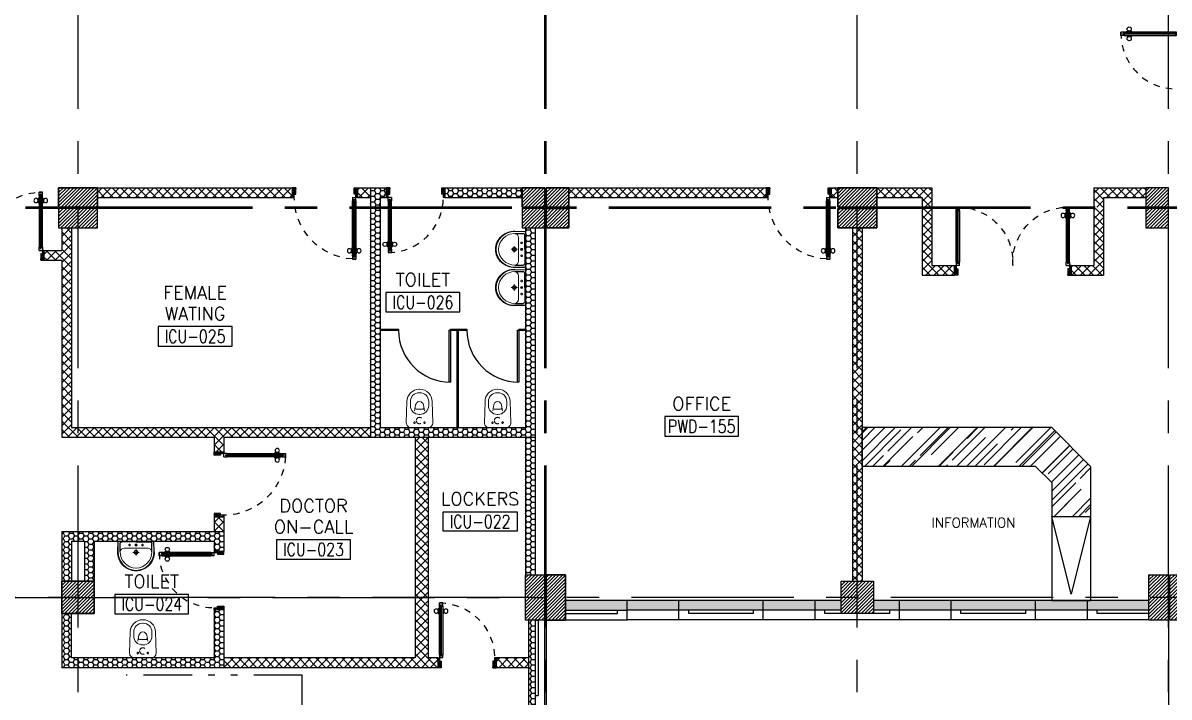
# Model space of a CAD drawing. Extents: x 276011.4 to 276105.3, y 57291.9 to 57371.4.
# Drawn here: x 276044.73 to 276062.41, y 57318.82 to 57329.23 of the extents above; entities that cross this region are included whole.
import ezdxf
from ezdxf.enums import TextEntityAlignment as Align

# ---------------------------------------------------------------- set-up
doc = ezdxf.new("R2010")
doc.units = 0
doc.header["$MEASUREMENT"] = 0
for name, pattern in [('2DASHES', [1.7, 0.75, -0.25, 0.1, -0.25, 0.1, -0.25]), ('CENTERX2', [4, 2.5, -0.5, 0.5, -0.5]), ('DASHED', [0.75, 0.5, -0.25]), ('HIDDEN', [0.375, 0.25, -0.125]), ('HIDDEN2', [0.1875, 0.125, -0.0625])]:
    doc.linetypes.add(name, pattern=pattern)
doc.layers.get('0').update_dxf_attribs({"linetype": 'CONTINUOUS'})
for name, color, linetype in [('AXES', 11, 'CENTERX2'), ('COL', 5, 'CONTINUOUS'), ('COUNTER', 7, 'CONTINUOUS'), ('DOOR', 7, 'CONTINUOUS'), ('FIX', 3, 'CONTINUOUS'), ('HAT', 8, 'CONTINUOUS'), ('IND-ES-L', 6, '2DASHES'), ('INSUL', 4, 'CONTINUOUS'), ('PART', 9, 'CONTINUOUS'), ('RM-BOX', 4, 'CONTINUOUS'), ('RM-NAME', 2, 'CONTINUOUS'), ('RM-NO', 2, 'CONTINUOUS'), ('ROOF', 7, 'CONTINUOUS'), ('WALL', 2, 'CONTINUOUS'), ('WallType', 11, 'CONTINUOUS'), ('WallType2', 3, 'CONTINUOUS'), ('WIN', 3, 'CONTINUOUS')]:
    doc.layers.add(name, color=color, linetype=linetype)
doc.styles.add('ROMANC', font='romanc', dxfattribs={"height": 0.1})
doc.styles.add('ROMANS', font='ROMANS.shx', dxfattribs={"width": 0.6})
pattern_1 = [(0, (0, 0), (0.075, 0.04330127), [0.05, -0.1]), (120, (0, 0), (-0.074999999836, 0.043301270284), [0.05, -0.1]), (60, (0, 0), (1.64e-10, 0.086602540284), [-0.1, 0.05])]
pattern_2 = [(45, (0, 0), (-0.066291260736, 0.066291260736), []), (135, (0, 0), (-0.066291260736, -0.066291260736), [])]

# ---------------------------------------------------------------- blocks, each defined once
blk = doc.blocks.new('RM1')
at = {"layer": 'RM-BOX'}
blk.add_lwpolyline([(570, -200), (-570, -200), (-570, -500), (570, -500)], close=True, dxfattribs=at)
at = {"layer": 'RM-NAME', "style": 'ROMANS'}
for tag, p in [('ROOMNAME1', (0, 324)), ('ROOMNAME2', (0, 0))]:
    blk.add_attdef(tag, text='', height=200, dxfattribs=at).set_placement(p, align=Align.MIDDLE)
at = {"layer": 'RM-NO', "style": 'ROMANS', "width": 0.8}
blk.add_attdef('ROOMNO', text='', height=200, dxfattribs=at).set_placement((0, -350), align=Align.MIDDLE)
blk = doc.blocks.new('*X64')
at = {"color": 0}
for p, q in [((215909, 139859), (216399, 140350)), ((215909, 139912), (216346, 140350)), ((215909, 139965), (216293, 140350)), ((215909, 140018), (216240, 140350)), ((215909, 140071), (216187, 140350)), ((215909, 140124), (216134, 140350)), ((215909, 140177), (216081, 140350)), ((215909, 140230), (216028, 140350)), ((215909, 140283), (215975, 140350)), ((215909, 140337), (215922, 140350)), ((215952, 139850), (216409, 140306)), ((216005, 139850), (216409, 140253)), ((216058, 139850), (216409, 140200)), ((216111, 139850), (216409, 140147)), ((216164, 139850), (216409, 140094)), ((216217, 139850), (216409, 140041)), ((216270, 139850), (216409, 139988)), ((216323, 139850), (216409, 139935)), ((216376, 139850), (216409, 139882))]:
    blk.add_line(p, q, dxfattribs=at)
blk = doc.blocks.new('COL50')
at = {"layer": 'COL'}
blk.add_lwpolyline([(-250, 250), (-250, -250), (250, -250), (250, 250)], close=True, dxfattribs=at)
blk = doc.blocks.new('A$C272A55A0')
at = {"layer": 'DOOR', "color": 0, "linetype": 'ByBlock'}
for p, q in [((0, 900), (0, 1050)), ((50, 1050), (0, 1050)), ((0, 900), (25, 900)), ((25, 950), (50, 950)), ((25, 900), (25, 950)), ((75, 900), (25, 900)), ((25, 850), (25, 900)), ((50, 950), (50, 1050)), ((75, 900), (75, 850)), ((1725, 900), (1775, 900)), ((1725, 900), (1725, 850)), ((1750, 950), (1750, 1050)), ((1750, 1050), (1800, 1050)), ((1775, 950), (1750, 950)), ((1775, 900), (1775, 950)), ((1800, 900), (1775, 900)), ((1775, 850), (1775, 900)), ((1800, 1050), (1800, 900)), ((42, 850), (25, 850)), ((58, 870), (42, 870)), ((42, 870), (42, 850)), ((58, 850), (58, 870)), ((75, 850), (58, 850)), ((1725, 850), (1742, 850)), ((1742, 870), (1758, 870)), ((1742, 850), (1742, 870)), ((1758, 870), (1758, 850)), ((1758, 850), (1775, 850)), ((25, 50), (42, 50)), ((25, 50), (25, 0)), ((25, 0), (75, 0)), ((75, 0), (25, 0)), ((42, 50), (42, 30)), ((42, 30), (58, 30)), ((58, 50), (75, 50)), ((58, 50), (58, 30)), ((75, 50), (75, 0)), ((1718, 160), (1709, 160)), ((1709, 95), (1709, 160)), ((1718, 95), (1709, 95)), ((1725, 173), (1718, 173)), ((1718, 173), (1718, 83)), ((1718, 95), (1718, 160)), ((1725, 83), (1718, 83)), ((1742, 50), (1725, 50)), ((1725, 50), (1725, 0)), ((1775, 0), (1725, 0)), ((1725, 0), (1775, 0)), ((1742, 50), (1742, 30)), ((1758, 30), (1742, 30)), ((1775, 50), (1758, 50)), ((1758, 50), (1758, 30)), ((1775, 173), (1782, 173)), ((1775, 83), (1782, 83)), ((1775, 50), (1775, 0)), ((1782, 173), (1782, 83)), ((1782, 160), (1791, 160)), ((1782, 95), (1782, 160)), ((1782, 95), (1791, 95)), ((1791, 95), (1791, 160))]:
    blk.add_line(p, q, dxfattribs=at)
at = {"layer": 'DOOR', "color": 9, "linetype": 'ByBlock'}
for p, q in [((50, 1050), (0, 1010)), ((50, 1050), (0, 937)), ((50, 1050), (37, 950)), ((1750, 1050), (1800, 1010)), ((1750, 1050), (1800, 937)), ((1750, 1050), (1763, 950))]:
    blk.add_line(p, q, dxfattribs=at)
at = {"layer": 'DOOR', "linetype": 'ByBlock'}
for p, q in [((25, 850), (25, 50)), ((42, 850), (42, 50)), ((58, 850), (58, 50)), ((75, 50), (75, 850)), ((1725, 50), (1725, 850)), ((1742, 850), (1742, 50)), ((1758, 850), (1758, 50)), ((1775, 850), (1775, 50))]:
    blk.add_line(p, q, dxfattribs=at)
at = {"layer": 'DOOR', "color": 0, "linetype": 'ByBlock'}
for centre in [(1676, 128), (1824, 128)]:
    blk.add_circle(centre, 32.4, dxfattribs=at)
at = {"layer": 'DOOR', "color": 9, "linetype": 'ByBlock'}
for centre, radius, start, end in [((50, 1050), 54.4, 203.2074, 270), ((50, 1050), 74.4, 227.7764, 270), ((50, 1050), 94.4, 238.0182, 270), ((50, 1050), 114, 244.0838, 257.3774), ((50, 1050), 134, 248.1598, 259.28), ((50, 1050), 154, 251.1053, 256.2858), ((50, 1050), 34.4, 180, 270), ((50, 1050), 14.4, 180, 270), ((1750, 1050), 14.4, 270, 0), ((1750, 1050), 34.4, 270, 0), ((1750, 1050), 54.4, 270, 336.7926), ((1750, 1050), 74.4, 270, 312.2236), ((1750, 1050), 94.4, 270, 301.9818), ((1750, 1050), 114, 282.6226, 295.9162), ((1750, 1050), 134, 280.72, 291.8402), ((1750, 1050), 154, 283.7142, 288.8947)]:
    blk.add_arc(centre, radius, start, end, dxfattribs=at)
at = {"layer": 'DOOR', "linetype": 'HIDDEN', "ltscale": 0.5}
for centre, start, end in [((50, 851), 268.3174, 3.2965), ((1750, 851), 176.7035, 271.6826)]:
    blk.add_arc(centre, 851, start, end, dxfattribs=at)
at = {"layer": 'WALL', "linetype": 'ByBlock'}
blk.add_line((1800, 900), (1800, 1050), dxfattribs=at)
blk = doc.blocks.new('DOOR90')
at = {"layer": 'DOOR', "color": 0, "linetype": 'ByBlock'}
for p, q in [((-150, 0), (-150, -25)), ((-150, 0), (0, 0)), ((0, -50), (0, 0)), ((-1000, -25), (-1000, -75)), ((-1000, -75), (-1000, -25)), ((-950, -25), (-1000, -25)), ((-950, -75), (-1000, -75)), ((-970, -42), (-970, -58)), ((-950, -42), (-970, -42)), ((-950, -58), (-970, -58)), ((-950, -25), (-950, -42)), ((-950, -58), (-950, -75)), ((-918, -25), (-918, -18)), ((-828, -18), (-918, -18)), ((-918, -75), (-918, -82)), ((-828, -82), (-918, -82)), ((-905, -18), (-905, -9)), ((-905, -9), (-840, -9)), ((-905, -18), (-840, -18)), ((-905, -82), (-905, -91)), ((-905, -82), (-840, -82)), ((-905, -91), (-840, -91)), ((-840, -18), (-840, -9)), ((-840, -82), (-840, -91)), ((-828, -25), (-828, -18)), ((-828, -75), (-828, -82)), ((-200, -42), (-200, -25)), ((-200, -25), (-150, -25)), ((-180, -42), (-200, -42)), ((-200, -75), (-200, -58)), ((-200, -58), (-180, -58)), ((-150, -75), (-200, -75)), ((-180, -58), (-180, -42)), ((-150, -75), (-150, -25)), ((-150, -25), (-100, -25)), ((-100, -25), (-100, -50)), ((-100, -50), (0, -50)), ((-150, -900), (-150, -875)), ((-150, -875), (-100, -875)), ((-100, -850), (0, -850)), ((-100, -875), (-100, -850)), ((0, -850), (0, -900)), ((0, -900), (-150, -900)), ((-150, -900), (0, -900))]:
    blk.add_line(p, q, dxfattribs=at)
at = {"layer": 'DOOR', "color": 9, "linetype": 'ByBlock'}
for p, q in [((0, -50), (-114, 0)), ((0, -50), (-40, 0)), ((0, -50), (-100, -37)), ((0, -850), (-114, -900)), ((0, -850), (-100, -863)), ((0, -850), (-40, -900))]:
    blk.add_line(p, q, dxfattribs=at)
at = {"layer": 'DOOR', "linetype": 'ByBlock'}
for p, q in [((-200, -25), (-950, -25)), ((-200, -42), (-950, -42)), ((-200, -58), (-950, -58)), ((-950, -75), (-200, -75))]:
    blk.add_line(p, q, dxfattribs=at)
at = {"layer": 'DOOR', "color": 0, "linetype": 'ByBlock'}
for centre in [(-873, 24), (-873, -124)]:
    blk.add_circle(centre, 32.4, dxfattribs=at)
at = {"layer": 'DOOR', "color": 9, "linetype": 'ByBlock'}
for centre, radius, start, end in [((0, -50), 154, 161.1053, 166.2858), ((0, -50), 134, 158.1598, 169.28), ((0, -50), 94.4, 148.0182, 180), ((0, -50), 74.4, 137.7764, 180), ((0, -50), 114, 154.0838, 167.3774), ((0, -50), 54.4, 113.2074, 180), ((0, -50), 34.4, 90, 180), ((0, -50), 14.4, 90, 180), ((0, -850), 134, 190.72, 201.8402), ((0, -850), 94.4, 180, 211.9818), ((0, -850), 74.4, 180, 222.2236), ((0, -850), 54.4, 180, 246.7926), ((0, -850), 34.4, 180, 270), ((0, -850), 14.4, 180, 270), ((0, -850), 154, 193.7142, 198.8947)]:
    blk.add_arc(centre, radius, start, end, dxfattribs=at)
at = {"layer": 'DOOR', "linetype": 'HIDDEN', "ltscale": 0.5}
blk.add_arc((-150, -25), 850, 180, 270, dxfattribs=at)
blk = doc.blocks.new('C5')
at = {"layer": 'HAT', "linetype": 'ByBlock'}
h = blk.add_hatch(dxfattribs=at)
h.set_pattern_fill('ANSI31', color=256, scale=300, style=0)
h.set_pattern_definition([(45, (-223356.182, -51411.005), (-26.516504, 26.516504), [])])
h.paths.add_polyline_path([(300, 300), (0, 300), (0, 0), (300, 0)])
h.paths.add_polyline_path([(600, 300), (300, 300), (300, 0), (600, 0)])
at = {"layer": 'COL'}
blk.add_lwpolyline([(600, 300), (0, 300), (0, 0), (600, 0)], close=True, dxfattribs=at)
blk = doc.blocks.new('C7')
at = {"layer": 'HAT'}
h = blk.add_hatch(dxfattribs=at)
h.set_pattern_fill('ANSI31', color=256, scale=300, style=0)
h.set_pattern_definition([(45, (-248876.182, -51411.005), (-26.5165043, 26.5165043), [])])
h.paths.add_polyline_path([(350, 300), (250, 300), (0, 300), (0, 0), (350, 0)])
at = {"layer": 'COL'}
blk.add_lwpolyline([(0, 300), (0, 0), (350, 0), (350, 300)], close=True, dxfattribs=at)
blk = doc.blocks.new('C11')
at = {"layer": 'HAT'}
h = blk.add_hatch(dxfattribs=at)
h.set_pattern_fill('ANSI31', color=256, scale=300, style=0)
h.set_pattern_definition([(45, (-248556.182, -75061.005), (-26.5165043, 26.5165043), [])])
h.paths.add_polyline_path([(300, 700), (0, 700), (0, 350), (300, 350)])
h.paths.add_polyline_path([(300, 350), (0, 350), (0, 0), (300, 0)])
at = {"layer": 'COL'}
blk.add_lwpolyline([(300, 700), (300, 0), (0, 0), (0, 700)], close=True, dxfattribs=at)
blk = doc.blocks.new('C11D')
at = {"layer": 'COL', "linetype": 'ByBlock'}
for p in [(-320, 0), (0, 0)]:
    blk.add_blockref('C11', p, dxfattribs=at)
blk = doc.blocks.new('LAV1')
at = {"layer": 'FIX', "linetype": 'ByBlock', "ltscale": 0.3}
for p, q in [((-280, 210), (-275, 50)), ((-245, 210), (-245, 85)), ((245, 210), (245, 85)), ((280, 210), (275, 50)), ((0, 60), (-220, 60)), ((0, 60), (220, 60))]:
    blk.add_line(p, q, dxfattribs=at)
at = {"layer": 'FIX', "linetype": 'Continuous', "lineweight": 20}
for p, q in [((-275, 210), (-275, 50)), ((275, 210), (275, 50)), ((0, 50), (-275, 50)), ((0, 50), (-252, 50)), ((0, 155), (-181, 155)), ((0, 155), (181, 155)), ((0, 50), (252, 50)), ((0, 50), (275, 50))]:
    blk.add_line(p, q, dxfattribs=at)
at = {"layer": 'FIX', "linetype": 'DASHED', "lineweight": 20, "ltscale": 0.05}
for p, q in [((50, 220), (-50, 220)), ((0, 170), (0, 270)), ((0, 170), (0, 270))]:
    blk.add_line(p, q, dxfattribs=at)
at = {"layer": 'FIX', "lineweight": 20}
for p, q in [((16, 107), (-15, 107)), ((0, 92), (0, 123))]:
    blk.add_line(p, q, dxfattribs=at)
for centre, radius in [((0, 220), 29.5), ((0, 220), 22.5), ((0, 107), 15.5)]:
    blk.add_circle(centre, radius, dxfattribs=at)
at = {"layer": 'FIX', "linetype": 'HIDDEN', "lineweight": 20, "ltscale": 0.05}
for centre in [(-100, 107), (100, 107)]:
    blk.add_circle(centre, 12.4, dxfattribs=at)
at = {"layer": 'FIX', "linetype": 'ByBlock', "ltscale": 0.3}
for centre, radius, start, end in [((7, 220), 287, 91.3776, 182.0064), ((-7, 220), 287, 357.9936, 88.6224), ((-220, 85), 24.9, 179.7021, 269.9486), ((220, 85), 24.9, 270.0514, 0.2979)]:
    blk.add_arc(centre, radius, start, end, dxfattribs=at)
at = {"layer": 'FIX', "linetype": 'Continuous', "lineweight": 20}
for centre, radius, start, end in [((8, 217), 283, 91.6988, 181.351), ((8, 212), 253, 91.7328, 180.4884), ((-8, 217), 283, 358.649, 88.3012), ((-8, 212), 253, 359.5116, 88.2672), ((-179, 222), 66.9, 190.2006, 268.0786), ((179, 222), 66.9, 271.9214, 349.7994)]:
    blk.add_arc(centre, radius, start, end, dxfattribs=at)
blk = doc.blocks.new('WC1')
at = {"layer": 'FIX', "lineweight": 20}
for p, q in [((-210, 204), (-538, 194)), ((-727, 5), (-727, -5)), ((-674, 5), (-674, -5)), ((-534, 24), (-540, 0)), ((-540, 0), (-534, -24)), ((-475, 141), (-538, 141)), ((-395, 76), (-490, 60)), ((-339, 5), (-339, -5)), ((-538, -141), (-475, -141)), ((-490, -60), (-395, -76)), ((-538, -194), (-210, -204))]:
    blk.add_line(p, q, dxfattribs=at)
at = {"layer": 'FIX', "linetype": 'Continuous', "lineweight": 20}
blk.add_line((-420, -47), (-420, 45), dxfattribs=at)
at = {"layer": 'FIX', "lineweight": 20}
blk.add_lwpolyline([(-213, -204), (-210, -204, 0.414214), (-137, -131), (-137, 0), (-137, 131, 0.414214), (-210, 204)], format="xyb", dxfattribs=at)
at = {"layer": 'FIX', "linetype": 'HIDDEN2', "lineweight": 20, "ltscale": 0.3}
blk.add_circle((-245, 0), 49.8, dxfattribs=at)
at = {"layer": 'FIX', "linetype": 'HIDDEN', "lineweight": 20, "ltscale": 0.05}
for centre in [(-213, 78), (-213, -77)]:
    blk.add_circle(centre, 11.6, dxfattribs=at)
at = {"layer": 'FIX', "lineweight": 20}
for centre, radius, start, end in [((-538, 5), 189, 90, 180), ((-538, 5), 136, 90, 180), ((-473, -7), 68.2, 128.9242, 152.8468), ((-464, -18), 82, 108.496, 128.9242), ((-475, 5), 136, 360, 90), ((-538, -5), 189, 180, 270), ((-538, -5), 136, 180, 270), ((-473, 7), 68.2, 207.1532, 231.0758), ((-464, 18), 82, 231.0758, 251.504), ((-475, -5), 136, 270, 0)]:
    blk.add_arc(centre, radius, start, end, dxfattribs=at)
at = {"layer": 'FIX', "linetype": 'Continuous', "lineweight": 20}
for centre, start, end in [((-443, 46), 357.6662, 91.6121), ((-442, -46), 268.3879, 2.3338)]:
    blk.add_arc(centre, 22.3, start, end, dxfattribs=at)
blk = doc.blocks.new('DOOR-10')
at = {"layer": 'DOOR', "color": 0, "linetype": 'ByBlock'}
for p, q in [((-26, 1100), (-76, 1100)), ((-76, 1100), (-26, 1100)), ((-76, 1050), (-76, 1100)), ((-43, 1070), (-59, 1070)), ((-59, 1050), (-59, 1070)), ((-43, 1050), (-43, 1070)), ((-26, 1050), (-26, 1100)), ((-83, 1005), (-92, 1005)), ((-92, 1005), (-92, 940)), ((-83, 940), (-92, 940)), ((-76, 1018), (-83, 1018)), ((-83, 928), (-83, 1018)), ((-83, 1005), (-83, 940)), ((-76, 928), (-83, 928)), ((-59, 1050), (-76, 1050)), ((-26, 1050), (-43, 1050)), ((-26, 1018), (-18, 1018)), ((-26, 928), (-18, 928)), ((-18, 928), (-18, 1018)), ((-18, 1005), (-9, 1005)), ((-18, 1005), (-18, 940)), ((-18, 940), (-9, 940)), ((-9, 1005), (-9, 940)), ((-76, 200), (-59, 200)), ((-76, 150), (-76, 200)), ((-59, 200), (-59, 180)), ((-59, 180), (-43, 180)), ((-43, 200), (-26, 200)), ((-43, 180), (-43, 200)), ((-26, 200), (-26, 150)), ((-1001, 0), (-1001, 150)), ((-1001, 150), (-976, 150)), ((-1001, 150), (-1001, 0)), ((-951, 0), (-1001, 0)), ((-976, 150), (-976, 100)), ((-976, 100), (-951, 100)), ((-951, 100), (-951, 0)), ((-76, 150), (-26, 150)), ((-51, 100), (-51, 0)), ((-26, 100), (-51, 100)), ((-51, 0), (-1, 0)), ((-1, 150), (-26, 150)), ((-26, 150), (-26, 100))]:
    blk.add_line(p, q, dxfattribs=at)
at = {"layer": 'DOOR', "linetype": 'ByBlock'}
for p, q in [((-76, 1050), (-76, 200)), ((-59, 200), (-59, 1050)), ((-43, 200), (-43, 1050)), ((-26, 200), (-26, 1050))]:
    blk.add_line(p, q, dxfattribs=at)
at = {"layer": 'DOOR', "color": 9, "linetype": 'ByBlock'}
for p, q in [((-951, 0), (-1001, 114)), ((-951, 0), (-1001, 40)), ((-951, 0), (-964, 100)), ((-51, 0), (-1, 114)), ((-51, 0), (-37, 100)), ((-51, 0), (-1, 40)), ((-1, 0), (-1, 150))]:
    blk.add_line(p, q, dxfattribs=at)
at = {"layer": 'DOOR', "color": 0, "linetype": 'ByBlock'}
for centre in [(-124, 973), (23, 973)]:
    blk.add_circle(centre, 32.4, dxfattribs=at)
at = {"layer": 'DOOR', "linetype": 'HIDDEN', "ltscale": 0.5}
blk.add_arc((-23, 149), 952, 93.1482, 179.9482, dxfattribs=at)
at = {"layer": 'DOOR', "color": 9, "linetype": 'ByBlock'}
for centre, radius, start, end in [((-951, 0), 154, 103.7142, 108.8947), ((-951, 0), 134, 100.72, 111.8402), ((-951, 0), 94.4, 90, 121.9818), ((-951, 0), 74.4, 90, 132.2236), ((-951, 0), 54.4, 90, 156.7926), ((-951, 0), 34.4, 90, 180), ((-951, 0), 14.4, 90, 180), ((-51, 0), 94.4, 58.0182, 90), ((-51, 0), 74.4, 47.7764, 90), ((-51, 0), 54.4, 23.2074, 90), ((-51, 0), 34.4, 0, 90), ((-51, 0), 14.4, 0, 90), ((-51, 0), 134, 68.1598, 79.28), ((-51, 0), 114, 64.0838, 77.3774), ((-51, 0), 154, 71.1053, 76.2858)]:
    blk.add_arc(centre, radius, start, end, dxfattribs=at)
blk = doc.blocks.new('fe-door')
at = {"layer": 'DOOR', "color": 0, "linetype": 'ByBlock'}
for p, q in [((-900, 1775), (-900, 1725)), ((-900, 1725), (-900, 1775)), ((-850, 1775), (-900, 1775)), ((-850, 1775), (-850, 1758)), ((-818, 1775), (-818, 1782)), ((-728, 1782), (-818, 1782)), ((-805, 1782), (-805, 1791)), ((-805, 1791), (-740, 1791)), ((-805, 1782), (-740, 1782)), ((-740, 1782), (-740, 1791)), ((-728, 1775), (-728, 1782)), ((-50, 1758), (-50, 1775)), ((-50, 1775), (0, 1775)), ((150, 1800), (0, 1800)), ((0, 1800), (0, 1775)), ((0, 1725), (0, 1775)), ((0, 1775), (150, 1775)), ((150, 1775), (150, 1800)), ((-850, 1725), (-900, 1725)), ((-870, 1758), (-870, 1742)), ((-850, 1758), (-870, 1758)), ((-850, 1742), (-870, 1742)), ((-850, 1742), (-850, 1725)), ((-818, 1725), (-818, 1718)), ((-728, 1718), (-818, 1718)), ((-805, 1718), (-805, 1709)), ((-805, 1718), (-740, 1718)), ((-805, 1709), (-740, 1709)), ((-740, 1718), (-740, 1709)), ((-728, 1725), (-728, 1718)), ((-30, 1758), (-50, 1758)), ((-50, 1725), (-50, 1742)), ((-50, 1742), (-30, 1742)), ((0, 1725), (-50, 1725)), ((-30, 1742), (-30, 1758)), ((0, 75), (0, 25)), ((0, 75), (50, 75)), ((0, 0), (0, 25)), ((0, 25), (50, 25)), ((150, 25), (0, 25)), ((0, 0), (150, 0)), ((30, 58), (30, 42)), ((50, 58), (30, 58)), ((30, 42), (50, 42)), ((50, 75), (50, 58)), ((50, 42), (50, 25)), ((150, 25), (150, 0)), ((850, 58), (850, 75)), ((850, 75), (900, 75)), ((850, 58), (870, 58)), ((850, 25), (850, 42)), ((850, 42), (870, 42)), ((850, 25), (900, 25)), ((870, 42), (870, 58)), ((900, 25), (900, 75)), ((900, 75), (900, 25))]:
    blk.add_line(p, q, dxfattribs=at)
at = {"layer": 'DOOR', "linetype": 'ByBlock'}
for p, q in [((-50, 1775), (-850, 1775)), ((-50, 1758), (-850, 1758)), ((-50, 1742), (-850, 1742)), ((-850, 1725), (-50, 1725)), ((850, 75), (50, 75)), ((50, 58), (850, 58)), ((50, 42), (850, 42)), ((50, 25), (850, 25))]:
    blk.add_line(p, q, dxfattribs=at)
at = {"layer": 'DOOR', "color": 0, "linetype": 'ByBlock'}
for centre in [(-773, 1824), (-773, 1676)]:
    blk.add_circle(centre, 32.4, dxfattribs=at)
at = {"layer": 'DOOR', "linetype": 'HIDDEN', "ltscale": 0.5}
for centre, start, end in [((-49, 1750), 178.3174, 273.2965), ((49, 50), 358.3174, 93.2965)]:
    blk.add_arc(centre, 851, start, end, dxfattribs=at)
at = {"layer": 'WALL'}
for p, q in [((0, 1800), (150, 1800)), ((0, 0), (150, 0))]:
    blk.add_line(p, q, dxfattribs=at)
at = {"layer": 'WALL', "linetype": 'ByBlock'}
blk.add_line((0, 1800), (150, 1800), dxfattribs=at)

msp = doc.modelspace()

# ---------------------------------------------------------------- hatches: boundary and pattern name
at = {"layer": 'COUNTER', "linetype": 'ByBlock'}
h = msp.add_hatch(dxfattribs=at)
h.set_pattern_fill('AR-RROOF', color=11, scale=0.3, angle=45, style=0)
h.set_pattern_definition([(45, (275761.87932, 57180.2632), (0.25455844, 0.6788225), [4.5, -0.6, 1.5, -0.3]), (45, (275762.0554, 57180.6514), (-0.49426764, 0.07000357), [0.9, -0.099, 1.8, -0.225]), (45, (275761.80507, 57180.54957), (0.96095812, 1.24521504), [2.4, -0.42, 1.2, -0.3])])
h.paths.add_polyline_path([(276057.6705, 57322.9829), (276057.6705, 57322.3829), (276060.347, 57322.3829), (276060.5955, 57322.1344), (276060.5955, 57321.6129), (276061.1955, 57321.6129), (276061.1955, 57322.3829), (276060.5955, 57322.9829)])
at = {"layer": 'WallType', "linetype": 'ByBlock', "ltscale": 0.3}
h = msp.add_hatch(dxfattribs=at)
h.set_pattern_fill('ANSI37', color=256, scale=0.75, style=0)
h.set_pattern_definition(pattern_2)
h.paths.add_polyline_path([(276045.4755, 57326.0629), (276045.3255, 57326.0629), (276045.3255, 57325.7129), (276045.0505, 57325.7129), (276045.0505, 57325.5629), (276045.3255, 57325.5629), (276045.3255, 57322.8329), (276045.5755, 57322.8329), (276045.5755, 57322.9829), (276045.4755, 57322.9829)])
h.paths.add_polyline_path([(276043.2505, 57325.7129), (276042.9755, 57325.7129), (276042.9755, 57325.5629), (276043.2505, 57325.5629)])
h.paths.add_polyline_path([(276050.0855, 57322.9829), (276045.5755, 57322.9829), (276045.5755, 57322.8329), (276047.6755, 57322.8329), (276047.6755, 57322.6054), (276047.8255, 57322.6054), (276047.8255, 57322.8329), (276050.0855, 57322.8329)])
h.paths.add_polyline_path([(276048.8855, 57326.6829), (276045.8755, 57326.6829), (276045.8755, 57326.5329), (276048.8855, 57326.5329)])
h.paths.add_polyline_path([(276050.0855, 57326.6829), (276049.8855, 57326.6829), (276049.8855, 57326.5329), (276050.0855, 57326.5329)])
h = msp.add_hatch(dxfattribs=at)
h.set_pattern_fill('ANSI37', color=256, scale=0.75, style=0)
h.set_pattern_definition(pattern_2)
h.paths.add_polyline_path([(276058.7453, 57326.3629), (276058.5953, 57326.3629), (276058.5953, 57325.3329), (276059.0953, 57325.3329), (276059.0953, 57325.4829), (276058.7453, 57325.4829)])
h.paths.add_polyline_path([(276058.7453, 57326.6829), (276057.8955, 57326.6829), (276057.8955, 57326.5329), (276058.5953, 57326.5329), (276058.5953, 57326.3829), (276058.7453, 57326.3829)])
h.paths.add_polyline_path([(276057.2955, 57326.6829), (276057.1955, 57326.6829), (276057.1955, 57326.5329), (276057.2955, 57326.5329)])
h.paths.add_polyline_path([(276056.1955, 57326.6829), (276053.1455, 57326.6829), (276053.1455, 57326.5329), (276056.1955, 57326.5329)])
h.paths.add_polyline_path([(276061.3953, 57326.3629), (276061.2453, 57326.3629), (276061.2453, 57325.4829), (276060.8953, 57325.4829), (276060.8953, 57325.3329), (276061.3953, 57325.3329)])
h.paths.add_polyline_path([(276061.3953, 57326.5329), (276062.0455, 57326.5329), (276062.0455, 57326.6829), (276061.2453, 57326.6829), (276061.2453, 57326.3829), (276061.3953, 57326.3829)])
h = msp.add_hatch(dxfattribs=at)
h.set_pattern_fill('ANSI37', color=256, scale=0.75, style=0)
h.set_pattern_definition(pattern_2)
h.paths.add_polyline_path([(276057.6705, 57326.0629), (276057.5955, 57326.0629), (276057.5955, 57320.6129), (276057.6705, 57320.6129)])
h.paths.add_polyline_path([(276057.5955, 57326.0629), (276057.5205, 57326.0629), (276057.5205, 57320.6129), (276057.5955, 57320.6129)])
h = msp.add_hatch(dxfattribs=at)
h.set_pattern_fill('ANSI37', color=256, scale=0.75, style=0)
h.set_pattern_definition(pattern_2)
h.paths.add_polyline_path([(276050.9755, 57322.8329), (276050.7755, 57322.8329), (276050.7755, 57320.3629), (276050.9755, 57320.3629)])
h.paths.add_polyline_path([(276050.9755, 57320.3629), (276050.7755, 57320.3629), (276050.7755, 57319.4279), (276047.8255, 57319.4279), (276047.8255, 57319.2779), (276051.1255, 57319.2779), (276051.1255, 57319.4279), (276050.9755, 57319.4279)])
h = msp.add_hatch(dxfattribs=at)
h.set_pattern_fill('ANSI37', color=256, scale=0.75, style=0)
h.set_pattern_definition(pattern_2)
h.paths.add_polyline_path([(276047.8255, 57321.6054), (276047.6755, 57321.6054), (276047.6755, 57321.3779), (276047.8255, 57321.3779)])
h = msp.add_hatch(dxfattribs=at)
h.set_pattern_fill('ANSI37', color=256, scale=0.75, style=0)
h.set_pattern_definition(pattern_2)
h.paths.add_polyline_path([(276052.5255, 57319.4279), (276052.0255, 57319.4279), (276052.0255, 57319.2779), (276052.5255, 57319.2779)])
at = {"layer": 'WallType2', "linetype": 'ByBlock', "ltscale": 0.3}
h = msp.add_hatch(dxfattribs=at)
h.set_pattern_fill('HONEY', color=256, scale=0.4, style=0)
h.set_pattern_definition(pattern_1)
h.paths.add_polyline_path([(276052.6255, 57326.0629), (276052.4755, 57326.0629), (276052.4755, 57322.9829), (276050.2355, 57322.9829), (276050.2355, 57326.3629), (276050.0855, 57326.3629), (276050.0855, 57322.8329), (276050.9755, 57322.8329), (276052.6255, 57322.8329)])
h.paths.add_polyline_path([(276050.3355, 57326.6829), (276050.0855, 57326.6829), (276050.0855, 57326.3829), (276050.2355, 57326.3829), (276050.2355, 57326.5329), (276050.3355, 57326.5329)])
h.paths.add_polyline_path([(276052.4255, 57326.6829), (276051.2355, 57326.6829), (276051.2355, 57326.5329), (276052.4255, 57326.5329)])
h = msp.add_hatch(dxfattribs=at)
h.set_pattern_fill('HONEY', color=256, scale=0.4, style=0)
h.set_pattern_definition(pattern_1)
h.paths.add_polyline_path([(276052.6255, 57322.8329), (276052.4755, 57322.8329), (276052.4755, 57320.7129), (276052.6255, 57320.7129)])
h = msp.add_hatch(dxfattribs=at)
h.set_pattern_fill('HONEY', color=256, scale=0.4, style=0)
h.set_pattern_definition(pattern_1)
h.paths.add_polyline_path([(276047.8255, 57320.1779), (276047.6755, 57320.1779), (276047.6755, 57319.4279), (276045.5755, 57319.4279), (276045.5755, 57319.2779), (276047.8255, 57319.2779)])
h.paths.add_polyline_path([(276045.5755, 57319.4279), (276045.4755, 57319.4279), (276045.4755, 57320.1129), (276045.3255, 57320.1129), (276045.3255, 57319.2779), (276045.5755, 57319.2779)])
h.paths.add_polyline_path([(276045.4755, 57321.2279), (276045.5755, 57321.2279), (276045.5755, 57321.3779), (276045.3255, 57321.3779), (276045.3255, 57320.6129), (276045.4755, 57320.6129)])
h.paths.add_polyline_path([(276047.8255, 57321.3779), (276045.5755, 57321.3779), (276045.5755, 57321.2279), (276045.6755, 57321.2279), (276045.6755, 57320.6129), (276045.8255, 57320.6129), (276045.8255, 57321.2279), (276047.6755, 57321.2279), (276047.6755, 57321.0779), (276047.8255, 57321.0779)])
h = msp.add_hatch(dxfattribs=at)
h.set_pattern_fill('HONEY', color=256, scale=0.4, style=0)
h.set_pattern_definition(pattern_1)
h.paths.add_polyline_path([(276054.0455, 57320.3141), (276053.0955, 57320.3141), (276053.0955, 57320.1641), (276054.0455, 57320.1641)])
h.paths.add_polyline_path([(276054.8455, 57320.3141), (276054.0455, 57320.3141), (276054.0455, 57320.1641), (276054.8455, 57320.1641)])
h.paths.add_polyline_path([(276056.1455, 57320.3141), (276054.8455, 57320.3141), (276054.8455, 57320.1641), (276056.1455, 57320.1641)])
h.paths.add_polyline_path([(276056.9455, 57320.3141), (276056.1455, 57320.3141), (276056.1455, 57320.1641), (276056.9455, 57320.1641)])
h.paths.add_polyline_path([(276057.3455, 57320.3141), (276056.9455, 57320.3141), (276056.9455, 57320.1641), (276057.3455, 57320.1641)])
h.paths.add_polyline_path([(276058.2455, 57320.3141), (276057.8455, 57320.3141), (276057.8455, 57320.1641), (276058.2455, 57320.1641)])
h.paths.add_polyline_path([(276059.0455, 57320.3141), (276058.2455, 57320.3141), (276058.2455, 57320.1641), (276059.0455, 57320.1641)])
h.paths.add_polyline_path([(276060.3455, 57320.3141), (276059.0455, 57320.3141), (276059.0455, 57320.1641), (276060.3455, 57320.1641)])
h.paths.add_polyline_path([(276061.1455, 57320.3141), (276060.5955, 57320.3141), (276060.3455, 57320.3141), (276060.3455, 57320.1641), (276061.1455, 57320.1641)])
h.paths.add_polyline_path([(276062.0955, 57320.3141), (276061.1455, 57320.3141), (276061.1455, 57320.1641), (276062.0955, 57320.1641)])
h = msp.add_hatch(dxfattribs=at)
h.set_pattern_fill('HONEY', color=256, scale=0.4, style=0)
h.set_pattern_definition([(0, (0, 0), (0.075, 0.04330127), [0.05, -0.1]), (120, (0, 0), (-0.074999999836, 0.043301270284), [0.05, -0.1]), (60, (0, 0), (1.64e-10, 0.086602540284), [-0.1, 0.05])])
h.paths.add_polyline_path([(276052.6255, 57318.6993), (276052.5255, 57318.6993), (276052.5255, 57317.8993), (276052.6255, 57317.8993)])
h.paths.add_polyline_path([(276052.6255, 57320.0129), (276052.5255, 57320.0129), (276052.5255, 57319.2779), (276052.5255, 57318.6993), (276052.6255, 57318.6993)])

# ---------------------------------------------------------------- linework, layer by layer
at = {"layer": 'AXES'}
for p, q in [((276057.5955, 57291.8986), (276057.5955, 57370.7113)), ((276052.7755, 57291.8986), (276052.7755, 57370.3613)), ((276052.7955, 57291.8986), (276052.7955, 57370.3613)), ((276062.3955, 57291.8986), (276062.3955, 57370.3613)), ((276045.5755, 57291.8986), (276045.5755, 57352.4829)), ((276104.2655, 57326.3829), (276041.9755, 57326.3829)), ((276104.2655, 57326.3629), (276041.9755, 57326.3629)), ((276036.5755, 57320.3629), (276052.7755, 57320.3629)), ((276104.6155, 57320.3629), (276036.5755, 57320.3629)), ((276104.6155, 57320.3629), (276052.5255, 57320.3629))]:
    msp.add_line(p, q, dxfattribs=at)
at = {"layer": 'COUNTER', "linetype": 'ByBlock'}
for p, q in [((276057.6705, 57322.3829), (276057.6705, 57322.9829)), ((276060.5955, 57322.9829), (276057.6705, 57322.9829)), ((276060.5955, 57322.9829), (276061.1955, 57322.3829)), ((276060.347, 57322.3829), (276057.6705, 57322.3829)), ((276060.347, 57322.3829), (276060.5955, 57322.1344)), ((276061.1955, 57322.3829), (276061.1955, 57320.3141)), ((276060.5955, 57322.1344), (276060.5955, 57320.3141)), ((276060.5955, 57321.6129), (276061.1955, 57321.6129)), ((276060.8955, 57320.4129), (276060.5955, 57321.6129)), ((276061.1955, 57321.6129), (276060.8955, 57320.4129)), ((276060.5955, 57320.3141), (276061.1955, 57320.3141))]:
    msp.add_line(p, q, dxfattribs=at)
at = {"layer": 'IND-ES-L'}
msp.add_lwpolyline([(276051.7501, 57315.0856), (276049.0349, 57315.0856), (276049.0349, 57319.1606), (276046.3197, 57319.1606)], dxfattribs=at)
at = {"layer": 'INSUL'}
for p, q in [((276052.6255, 57320.0099), (276052.6255, 57318.6993)), ((276052.6285, 57320.0129), (276052.6725, 57320.0129)), ((276052.6755, 57320.0099), (276052.6755, 57318.8493)), ((276053.0955, 57320.1641), (276054.0455, 57320.1641)), ((276053.0955, 57320.1141), (276053.8955, 57320.1141)), ((276053.8955, 57320.1141), (276053.8955, 57320.1641)), ((276056.1455, 57320.1641), (276054.8455, 57320.1641)), ((276054.9955, 57320.1141), (276054.9955, 57320.1641)), ((276055.9955, 57320.1141), (276054.9955, 57320.1141)), ((276055.9955, 57320.1141), (276055.9955, 57320.1641)), ((276057.3455, 57320.1641), (276056.9455, 57320.1641)), ((276057.0955, 57320.1141), (276057.0955, 57320.1641)), ((276057.3455, 57320.1141), (276057.0955, 57320.1141)), ((276058.2455, 57320.1641), (276057.8455, 57320.1641)), ((276058.0955, 57320.1141), (276057.8455, 57320.1141)), ((276058.0955, 57320.1141), (276058.0955, 57320.1641)), ((276060.3455, 57320.1641), (276059.0455, 57320.1641)), ((276059.1955, 57320.1141), (276059.1955, 57320.1641)), ((276060.1955, 57320.1141), (276059.1955, 57320.1141)), ((276060.1955, 57320.1141), (276060.1955, 57320.1641)), ((276062.0955, 57320.1641), (276061.1455, 57320.1641)), ((276061.2955, 57320.1141), (276061.2955, 57320.1641)), ((276062.0955, 57320.1141), (276061.2955, 57320.1141)), ((276052.6255, 57318.8493), (276052.6755, 57318.8493))]:
    msp.add_line(p, q, dxfattribs=at)
for centre, start, end in [((276052.6285, 57320.0099), 90, 180), ((276052.6725, 57320.0099), 360, 90)]:
    msp.add_arc(centre, 0.003, start, end, dxfattribs=at)
at = {"layer": 'PART', "linetype": 'ByBlock'}
for p, q in [((276050.2355, 57324.5029), (276050.5205, 57324.5029)), ((276050.2355, 57324.4829), (276050.5205, 57324.4829)), ((276050.5205, 57324.5029), (276050.5205, 57324.4829)), ((276051.3005, 57323.6829), (276051.3005, 57324.4829)), ((276051.3005, 57324.4829), (276051.3205, 57324.4829)), ((276051.3205, 57324.5029), (276051.3205, 57324.4829)), ((276051.3205, 57324.5029), (276051.5755, 57324.5029)), ((276051.3205, 57324.4829), (276051.3205, 57324.5029)), ((276051.3205, 57324.4829), (276051.4205, 57324.4829)), ((276051.3205, 57324.4829), (276051.3205, 57323.6829)), ((276051.4205, 57324.4829), (276051.4205, 57322.9829)), ((276051.4405, 57324.4829), (276051.4405, 57322.9829)), ((276051.4405, 57324.4829), (276051.5755, 57324.4829)), ((276051.5755, 57324.5029), (276051.5755, 57324.4829)), ((276052.3555, 57323.6829), (276052.3555, 57324.4829)), ((276052.3555, 57324.4829), (276052.3755, 57324.4829)), ((276052.3555, 57324.4829), (276052.4755, 57324.4829)), ((276052.3755, 57324.5029), (276052.3755, 57324.4829)), ((276052.3755, 57324.5029), (276052.4755, 57324.5029)), ((276052.3755, 57324.4829), (276052.3755, 57323.6829)), ((276051.3205, 57323.6829), (276051.3005, 57323.6829)), ((276052.3755, 57323.6829), (276052.3555, 57323.6829))]:
    msp.add_line(p, q, dxfattribs=at)
for centre in [(276051.3205, 57324.4829), (276052.3755, 57324.4829)]:
    msp.add_arc(centre, 0.8, 180, 270, dxfattribs=at)
at = {"layer": 'ROOF'}
for p, q in [((276052.7955, 57320.1129), (276052.7955, 57308.4629)), ((276062.3955, 57320.1129), (276062.3955, 57308.4129))]:
    msp.add_line(p, q, dxfattribs=at)
at = {"layer": 'WALL', "linetype": 'ByBlock'}
for p, q in [((276045.8755, 57326.6829), (276048.8855, 57326.6829)), ((276048.8855, 57326.6829), (276048.8855, 57326.5329)), ((276049.8855, 57326.6829), (276049.8855, 57326.5329)), ((276049.8855, 57326.6829), (276050.3355, 57326.6829)), ((276050.0855, 57326.6829), (276050.0855, 57322.8329)), ((276050.3355, 57326.5329), (276050.3355, 57326.6829)), ((276051.2355, 57326.5329), (276051.2355, 57326.6829)), ((276051.2355, 57326.6829), (276052.4255, 57326.6829)), ((276052.7755, 57326.6329), (276052.7755, 57326.1129)), ((276058.7453, 57326.6829), (276058.7453, 57325.4829)), ((276061.2453, 57326.6829), (276061.2453, 57325.4829)), ((276045.8755, 57326.5329), (276048.8855, 57326.5329)), ((276049.8855, 57326.5329), (276050.0855, 57326.5329)), ((276050.2355, 57326.5329), (276050.3355, 57326.5329)), ((276050.2355, 57326.5329), (276050.3355, 57326.5329)), ((276050.2355, 57326.5329), (276050.2355, 57322.9829)), ((276051.2355, 57326.5329), (276052.4255, 57326.5329)), ((276051.2355, 57326.5329), (276052.4255, 57326.5329)), ((276058.5953, 57326.5329), (276058.5953, 57325.3329)), ((276061.3953, 57326.5329), (276061.3953, 57325.3329)), ((276045.3255, 57326.0629), (276045.3255, 57325.7129)), ((276045.4755, 57326.0629), (276045.4755, 57322.9829)), ((276052.4755, 57326.0629), (276052.4755, 57322.9829)), ((276052.6255, 57326.0629), (276052.6255, 57320.7129)), ((276045.0505, 57325.5629), (276045.0505, 57325.7129)), ((276045.3255, 57325.5629), (276045.3255, 57322.8329)), ((276059.0953, 57325.3329), (276059.0953, 57325.4829)), ((276060.8953, 57325.3329), (276060.8953, 57325.4829)), ((276045.3255, 57322.8329), (276047.6755, 57322.8329)), ((276045.4755, 57322.9829), (276050.0855, 57322.9829)), ((276047.6755, 57322.8329), (276047.6755, 57322.6054)), ((276047.8255, 57322.8329), (276047.8255, 57322.6054)), ((276047.8255, 57322.8329), (276050.9755, 57322.8329)), ((276050.2355, 57322.9829), (276052.4755, 57322.9829)), ((276050.7755, 57322.8329), (276050.7755, 57319.4279)), ((276050.9755, 57322.8329), (276050.9755, 57319.4279)), ((276050.9755, 57322.8329), (276052.6255, 57322.8329)), ((276052.4755, 57322.8329), (276052.4755, 57320.7129)), ((276047.8255, 57322.6054), (276047.6755, 57322.6054)), ((276047.8255, 57321.6054), (276047.6755, 57321.6054)), ((276047.6755, 57321.6054), (276047.6755, 57321.3779)), ((276047.8255, 57321.6054), (276047.8255, 57321.3779)), ((276045.3255, 57321.3779), (276045.3255, 57319.2779)), ((276045.3255, 57321.3779), (276047.8255, 57321.3779)), ((276047.8255, 57321.3779), (276047.8255, 57321.0779)), ((276045.4755, 57321.2279), (276045.4755, 57320.6129)), ((276045.4755, 57321.2279), (276045.6755, 57321.2279)), ((276045.6755, 57321.2279), (276045.6755, 57320.6129)), ((276045.8255, 57321.2279), (276047.6755, 57321.2279)), ((276045.8255, 57321.2279), (276045.8255, 57320.6129)), ((276047.6755, 57321.2279), (276047.6755, 57321.0779)), ((276047.6755, 57321.0779), (276047.8255, 57321.0779)), ((276045.4755, 57319.4279), (276045.4755, 57320.1129)), ((276047.6755, 57320.1779), (276047.8255, 57320.1779)), ((276047.6755, 57320.1779), (276047.6755, 57319.4279)), ((276047.8255, 57320.1779), (276047.8255, 57319.2779)), ((276052.5255, 57320.0129), (276052.5255, 57319.2779)), ((276052.7755, 57318.6993), (276052.7755, 57320.1129)), ((276047.6755, 57319.4279), (276045.4755, 57319.4279)), ((276050.7755, 57319.4279), (276047.8255, 57319.4279)), ((276051.1255, 57319.4279), (276050.9755, 57319.4279)), ((276051.1255, 57319.4279), (276051.1255, 57319.2779)), ((276052.5255, 57319.4279), (276052.0255, 57319.4279)), ((276052.0255, 57319.4279), (276052.0255, 57319.2779)), ((276051.1255, 57319.2779), (276045.3255, 57319.2779)), ((276052.5255, 57319.2779), (276052.0255, 57319.2779)), ((276052.5255, 57319.2779), (276052.5255, 57318.6993))]:
    msp.add_line(p, q, dxfattribs=at)
at = {"layer": 'WALL'}
for p, q in [((276053.1455, 57326.6829), (276056.1955, 57326.6829)), ((276056.1955, 57326.5329), (276056.1955, 57326.6829)), ((276057.1955, 57326.6829), (276057.2955, 57326.6829)), ((276057.1955, 57326.5329), (276057.1955, 57326.6829)), ((276057.8955, 57326.6829), (276058.7453, 57326.6829)), ((276061.2453, 57326.6829), (276062.0455, 57326.6829)), ((276053.1455, 57326.5329), (276056.1955, 57326.5329)), ((276057.1955, 57326.5329), (276057.2955, 57326.5329)), ((276057.8955, 57326.5329), (276058.5953, 57326.5329)), ((276061.3953, 57326.5329), (276062.0455, 57326.5329)), ((276057.5205, 57326.0629), (276057.5205, 57320.6129)), ((276057.6705, 57326.0629), (276057.6705, 57320.6129)), ((276045.0505, 57325.7129), (276045.3255, 57325.7129)), ((276045.0505, 57325.5629), (276045.3255, 57325.5629)), ((276058.7453, 57325.4829), (276059.0953, 57325.4829)), ((276060.8953, 57325.4829), (276061.2453, 57325.4829)), ((276058.5953, 57325.3329), (276059.0953, 57325.3329)), ((276060.8953, 57325.3329), (276061.3953, 57325.3329)), ((276054.0455, 57320.3141), (276053.0955, 57320.3141)), ((276054.0455, 57320.0141), (276054.0455, 57320.3141)), ((276054.8455, 57320.0141), (276054.8455, 57320.3141)), ((276056.1455, 57320.3141), (276054.8455, 57320.3141)), ((276056.1455, 57320.0141), (276056.1455, 57320.3141)), ((276056.9455, 57320.0141), (276056.9455, 57320.3141)), ((276057.3455, 57320.3141), (276056.9455, 57320.3141)), ((276058.2455, 57320.3141), (276057.8455, 57320.3141)), ((276058.2455, 57320.0141), (276058.2455, 57320.3141)), ((276060.3455, 57320.3141), (276059.0455, 57320.3141)), ((276059.0455, 57320.0141), (276059.0455, 57320.3141)), ((276060.3455, 57320.0141), (276060.3455, 57320.3141)), ((276062.0955, 57320.3141), (276061.1455, 57320.3141)), ((276061.1455, 57320.0141), (276061.1455, 57320.3141)), ((276054.0455, 57320.0129), (276053.0955, 57320.0129)), ((276056.1455, 57320.0141), (276054.8455, 57320.0141)), ((276058.2455, 57320.0141), (276056.9455, 57320.0141)), ((276060.3455, 57320.0141), (276059.0455, 57320.0141)), ((276062.0955, 57320.0141), (276061.1455, 57320.0141))]:
    msp.add_line(p, q, dxfattribs=at)
at = {"layer": 'WALL', "linetype": 'ByBlock', "ltscale": 0.3}
for points in [[(276045.2755, 57326.6829), (276045.8755, 57326.6829), (276045.8755, 57326.3829), (276045.2755, 57326.3829)], [(276052.4255, 57326.6829), (276052.7755, 57326.6829), (276052.7755, 57326.3829), (276052.4255, 57326.3829)], [(276052.7955, 57326.6829), (276053.1455, 57326.6829), (276053.1455, 57326.3829), (276052.7955, 57326.3829)], [(276057.2955, 57326.6829), (276057.8955, 57326.6829), (276057.8955, 57326.3829), (276057.2955, 57326.3829)], [(276045.8755, 57326.3629), (276045.2755, 57326.3629), (276045.2755, 57326.0629), (276045.8755, 57326.0629)], [(276052.4255, 57326.0629), (276052.7755, 57326.0629), (276052.7755, 57326.3629), (276052.4255, 57326.3629)], [(276052.7955, 57326.3629), (276053.1455, 57326.3629), (276053.1455, 57326.0629), (276052.7955, 57326.0629)], [(276057.2955, 57326.3629), (276057.8955, 57326.3629), (276057.8955, 57326.0629), (276057.2955, 57326.0629)], [(276052.4755, 57320.7129), (276052.7755, 57320.7129), (276052.7755, 57320.0129), (276052.4755, 57320.0129)], [(276053.0955, 57320.7129), (276052.7955, 57320.7129), (276052.7955, 57320.0129), (276053.0955, 57320.0129)], [(276062.0955, 57320.7129), (276062.3955, 57320.7129), (276062.3955, 57320.0129), (276062.0955, 57320.0129)], [(276045.8255, 57320.6129), (276045.3255, 57320.6129), (276045.3255, 57320.1129), (276045.8255, 57320.1129)], [(276057.3455, 57320.6129), (276057.8455, 57320.6129), (276057.8455, 57320.1129), (276057.3455, 57320.1129)]]:
    msp.add_lwpolyline(points, close=True, dxfattribs=at)
at = {"layer": 'WIN'}
for p, q in [((276054.8455, 57320.3141), (276054.0455, 57320.3141)), ((276056.9455, 57320.3141), (276056.1455, 57320.3141)), ((276059.0455, 57320.3141), (276058.2455, 57320.3141)), ((276061.1455, 57320.3141), (276060.3455, 57320.3141)), ((276054.8455, 57320.1641), (276054.0455, 57320.1641)), ((276054.8455, 57320.0141), (276054.0455, 57320.0141)), ((276056.9455, 57320.1641), (276056.1455, 57320.1641)), ((276056.9455, 57320.0141), (276056.1455, 57320.0141)), ((276059.0455, 57320.1641), (276058.2455, 57320.1641)), ((276059.0455, 57320.0141), (276058.2455, 57320.0141)), ((276061.1455, 57320.1641), (276060.3455, 57320.1641)), ((276061.1455, 57320.0141), (276060.3455, 57320.0141))]:
    msp.add_line(p, q, dxfattribs=at)

# ---------------------------------------------------------------- block references
at = {"layer": 'COL', "linetype": 'ByBlock', "xscale": 0.001, "yscale": 0.001, "zscale": 0.001}
for name, p in [('C5', (276045.2755, 57326.3829)), ('C7', (276052.4255, 57326.3829)), ('C7', (276052.7955, 57326.3829)), ('C5', (276057.2955, 57326.3829)), ('C7', (276062.0455, 57326.3829)), ('C5', (276045.2755, 57326.0629)), ('C7', (276052.4255, 57326.0629)), ('C7', (276052.7955, 57326.0629)), ('C5', (276057.2955, 57326.0629)), ('C7', (276062.0455, 57326.0629)), ('C11D', (276052.7955, 57320.0129)), ('C11D', (276062.4155, 57320.0129))]:
    msp.add_blockref(name, p, dxfattribs=at)
at = {"layer": 'COL', "xscale": -0.001, "yscale": 0.001, "zscale": 0.001}
for p in [(276045.5755, 57320.3629), (276057.5955, 57320.3629)]:
    msp.add_blockref('COL50', p, dxfattribs=at)
at = {"layer": 'DOOR', "color": 0, "linetype": 'ByBlock', "ltscale": 0.3, "xscale": 0.001, "yscale": 0.001, "zscale": 0.001}
msp.add_blockref('fe-door', (276062.5635, 57327.3079), dxfattribs=at)
at = {"layer": 'DOOR', "color": 0, "linetype": 'ByBlock', "yscale": 0.001, "zscale": 0.001}
for name, p, xscale, rotation in [('A$C272A55A0', (276043.2505, 57326.6133), -0.001, 180), ('DOOR90', (276050.3355, 57326.6829), 0.001, 90), ('A$C272A55A0', (276059.0953, 57326.3833), -0.001, 180), ('DOOR90', (276051.1255, 57319.2779), -0.001, 90)]:
    msp.add_blockref(name, p, dxfattribs=dict(at, xscale=xscale, rotation=rotation))
at = {"layer": 'DOOR', "color": 0, "linetype": 'ByBlock', "ltscale": 0.3, "xscale": -0.001, "yscale": 0.001, "zscale": 0.001}
for p, rotation in [((276049.8862, 57326.6829), 180), ((276057.1962, 57326.6829), 180), ((276047.6755, 57322.6061), 270)]:
    msp.add_blockref('DOOR-10', p, dxfattribs=dict(at, rotation=rotation))
at = {"layer": 'DOOR', "color": 0, "linetype": 'ByBlock', "xscale": 0.001, "yscale": 0.001, "zscale": 0.001}
msp.add_blockref('DOOR90', (276047.8255, 57321.0779), dxfattribs=at)
at = {"layer": 'FIX', "xscale": -0.001, "yscale": 0.001, "zscale": 0.001}
for name, p, rotation in [('LAV1', (276052.5255, 57325.7327), 90), ('LAV1', (276052.5255, 57325.1437), 90), ('WC1', (276050.8434, 57322.8459), 90), ('WC1', (276052.0477, 57322.8459), 90), ('LAV1', (276046.4699, 57321.2779), 180), ('WC1', (276046.5755, 57319.2909), 90)]:
    msp.add_blockref(name, p, dxfattribs=dict(at, rotation=rotation))
at = {"layer": 'HAT', "xscale": 0.001, "yscale": 0.001, "zscale": 0.001}
for p in [(275829.4169, 57180.2632), (275841.4369, 57180.2632)]:
    msp.add_blockref('*X64', p, dxfattribs=at)
at = {"layer": 'RM-NAME', "xscale": 0.001, "yscale": 0.001, "zscale": 0.001}
for p, values in [((276050.8959, 57325.2664), {'ROOMNO': 'ICU-026', 'ROOMNAME2': 'TOILET'}), ((276047.3814, 57324.7405), {'ROOMNO': 'ICU-025', 'ROOMNAME2': 'WATING', 'ROOMNAME1': 'FEMALE'}), ((276055.1955, 57323.3516), {'ROOMNO': 'PWD-155', 'ROOMNAME2': 'OFFICE'}), ((276049.2084, 57321.4516), {'ROOMNO': 'ICU-023', 'ROOMNAME2': 'ON-CALL', 'ROOMNAME1': 'DOCTOR'}), ((276046.7118, 57320.6093), {'ROOMNO': 'ICU-024', 'ROOMNAME2': 'TOILET'})]:
    msp.add_blockref('RM1', p, dxfattribs=at).add_auto_attribs(values)
at = {"layer": 'RM-NAME'}
ref = msp.add_blockref('RM1', (276051.7777, 57321.8832), dxfattribs=dict(at, xscale=-0.001, yscale=0.001, zscale=0.001))
ref.add_attrib('ROOMNO', 'ICU-022', dxfattribs={"layer": 'RM-NO', "height": 0.2, "style": 'ROMANS', "width": 0.8}).set_placement((276051.7777, 57321.5332), align=Align.MIDDLE)
ref.add_attrib('ROOMNAME2', 'LOCKERS', dxfattribs={"height": 0.2, "style": 'ROMANS'}).set_placement((276051.7777, 57321.8832), align=Align.MIDDLE)

# ---------------------------------------------------------------- texts
at = {"layer": 'RM-NAME', "style": 'ROMANC'}
msp.add_text('INFORMATION', height=0.15, dxfattribs=at).set_placement((276059.3888, 57321.5153), align=Align.MIDDLE)

doc.saveas('drawing.dxf')
